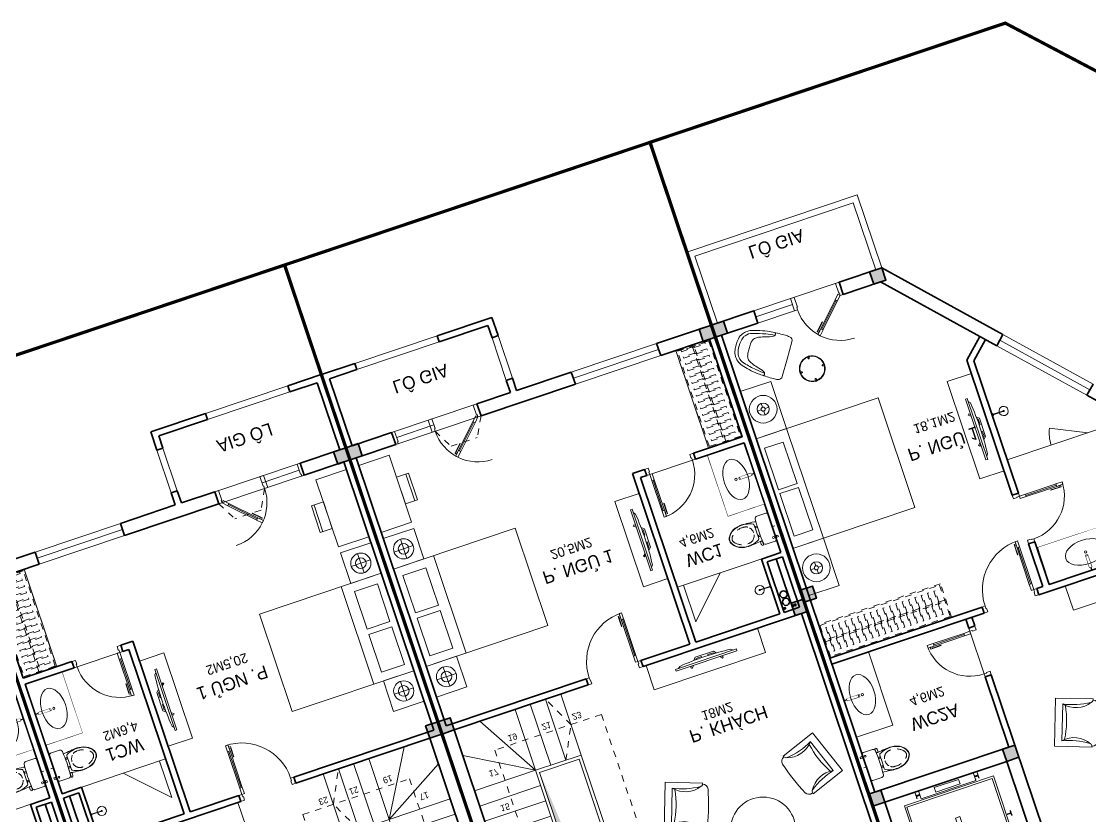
# Model space of a CAD drawing. Header units: metres. Extents: x 568336 to 569219, y 2065964 to 2066430.
# Drawn here: x 568480 to 568496.64, y 2066034.88 to 2066047.26 of the extents above; entities that cross this region are included whole.
import ezdxf

# ---------------------------------------------------------------- set-up
doc = ezdxf.new("R2010")
doc.units = ezdxf.units.M
for name, pattern in [('$AUDIT_BAD_LTYPE2', [0]), ('CENTER', [2, 1.25, -0.25, 0.25, -0.25]), ('HIDDEN', [0.375, 0.25, -0.125]), ('HIDDEN2', [0.1875, 0.125, -0.0625]), ('X-5M-G-MB PHONGNGU$0$HIDDEN2', [0.1875, 0.125, -0.0625]), ('xref-thap C (mb tang 32-2)$0$HIDDEN', [0.375, 0.25, -0.125])]:
    doc.linetypes.add(name, pattern=pattern)
doc.layers.get('0').update_dxf_attribs({"linetype": 'CONTINUOUS'})
doc.layers.get('DEFPOINTS').update_dxf_attribs({"linetype": 'CONTINUOUS'})
for name, color, linetype, lineweight in [('-CENTER', 143, 'CENTER', 13), ('-CONCRETE', 1, 'CONTINUOUS', 35), ('-DIM', 9, 'CONTINUOUS', 13), ('-DOOR', 137, 'CONTINUOUS', 9), ('-FURNITURE', 46, 'CONTINUOUS', 9), ('-HATCH', 8, 'CONTINUOUS', 5), ('-KH', 143, 'CONTINUOUS', 13), ('-LINE1', 7, 'CONTINUOUS', 18), ('-LINE2', 252, 'CONTINUOUS', 9), ('-STEEL1', 1, 'CONTINUOUS', 35), ('-TEXT', 7, 'CONTINUOUS', 15), ('-WALL', 4, 'CONTINUOUS', 35), ('TEXT25', 2, 'CONTINUOUS', 13)]:
    doc.layers.add(name, color=color, linetype=linetype, lineweight=lineweight)
for name, color, linetype in [('-RANH GIOI LO DAT', 12, 'CONTINUOUS'), ('ChiaLo', 128, 'CENTER'), ('ViaHeS', 32, 'CONTINUOUS')]:
    doc.layers.add(name, color=color, linetype=linetype)
doc.styles.add('SVN_AVO_thuong', font='')
doc.styles.add('T1', font='', dxfattribs={"height": 200})
doc.styles.get('SVN_AVO_thuong').set_extended_font_data('SVN-Avo')
doc.styles.get('T1').set_extended_font_data('VNgeometric Light')

# ---------------------------------------------------------------- blocks, each defined once
blk = doc.blocks.new('1800X2000')
at = {"layer": '-FURNITURE'}
blk.add_line((325497, 17765), (325497, 19565), dxfattribs=at)
for points in [[(323997, 19565), (325997, 19565), (325997, 17765), (323997, 17765)], [(325613, 19391), (325919, 19391), (325919, 18691), (325613, 18691)], [(325613, 18630), (325919, 18630), (325919, 17947), (325613, 17947)]]:
    blk.add_lwpolyline(points, close=True, dxfattribs=at)
blk = doc.blocks.new('A$C18091ED7')
for p, q in [((0, -42), (0, 0)), ((146, -27), (179, -27)), ((146, -27), (146, -30)), ((146, -30), (166, -30)), ((153, -37), (146, -30)), ((152, 0), (152, -27)), ((152, 0), (179, 0)), ((153, -37), (166, -37)), ((153, -40), (153, -37)), ((153, -40), (178, -40)), ((153, -40), (178, -40)), ((153, -40), (153, -42)), ((185, -30), (166, -30)), ((178, -37), (166, -37)), ((185, -30), (178, -37)), ((178, -37), (178, -40)), ((178, -40), (178, -42)), ((179, 0), (179, -27)), ((179, -27), (185, -27)), ((185, -27), (185, -30)), ((-83, -267), (-83, -300)), ((-83, -278), (-83, -288)), ((-61, -290), (-83, -290)), ((-63, -265), (-81, -265)), ((-61, -267), (-61, -300)), ((61, -267), (61, -300)), ((61, -290), (83, -290)), ((63, -265), (81, -265)), ((83, -267), (83, -300)), ((83, -278), (83, -288)), ((165, -262), (165, -290)), ((168, -260), (228, -260)), ((168, -292), (207, -292)), ((231, -274), (231, -262))]:
    blk.add_line(p, q)
for points in [[(230, -219, -0.137407), (225, -235), (222, -241, -0.236081), (198, -255, -0.051961), (-198, -255, -0.236081), (-222, -241), (-225, -235, -0.137407), (-230, -219), (-230, -72, -0.198912), (-226, -63), (-209, -46, -0.198912), (-200, -42), (0, -42), (200, -42, -0.198912), (209, -46), (226, -63, -0.198912), (230, -72)], [(144, -619, -0.212405), (26, -734, -0.027685), (-1, -739, -0.022279), (-26, -734, -0.212405), (-144, -619, -0.142796), (-167, -428, -0.093005), (-128, -309, -0.256439), (-111, -300), (0, -300), (111, -300, -0.256439), (128, -309, -0.093005), (167, -428, -0.142796)]]:
    blk.add_lwpolyline(points, format="xyb", close=True)
at = {"linetype": 'xref-thap C (mb tang 32-2)$0$HIDDEN', "ltscale": 100}
blk.add_lwpolyline([(61, -669, -0.199031), (0, -699, -0.199031), (-61, -669, -0.218924), (-132, -478, -0.153791), (-112, -404, -0.236701), (0, -348, -0.236701), (112, -404, -0.153791), (132, -478, -0.218924)], format="xyb", close=True, dxfattribs=at)
blk.add_circle((166, -78), 13.9)
for centre, radius, start, end in [((-81, -267), 1.98, 90, 180), ((-63, -267), 1.98, 0, 90), ((63, -267), 1.98, 90, 180), ((81, -267), 1.98, 0, 90), ((168, -262), 2.47, 90, 180), ((168, -290), 2.47, 180, 270), ((207, -277), 15.5, 270, 306.4659), ((168, -225), 80.1, 306.4659, 320.3123), ((228, -274), 2.47, 320.3123, 0)]:
    blk.add_arc(centre, radius, start, end)
for points in [[(-156, -259), (-157, -267), (-164, -328), (-169, -385), (-184, -528), (-136, -679), (-50, -735), (-20, -741), (0, -744)], [(156, -259), (157, -267), (164, -328), (169, -385), (184, -528), (136, -679), (50, -735), (20, -741), (0, -744)]]:
    blk.add_open_spline(points, degree=3, knots=[130.613938, 130.613938, 130.613938, 130.613938, 152.852109, 311.129351, 417.703951, 561.383393, 697.692632, 710.812262, 710.812262, 710.812262, 710.812262])
blk = doc.blocks.new('12PLMP12')
at = {"color": 0, "linetype": 'ByBlock'}
for p, q in [((-1.25, 0), (-3.75, 0)), ((0, 1.25), (0, 3.75)), ((1.25, 0), (3.75, 0)), ((0, -1.25), (0, -3.75))]:
    blk.add_line(p, q, dxfattribs=at)
for radius in [8.5, 3.75, 1.25]:
    blk.add_circle((0, 0), radius, dxfattribs=at)
blk = doc.blocks.new('A$C7D524948')
at = {"layer": '-FURNITURE'}
for points in [[(0, 825, 0.023749), (-77, 820, 0.11104), (-175, 786, 0.085168), (-235, 733, 0.08855), (-282, 649, 0.027906), (-316, 526, 0.028342), (-340, 373, 0.04712), (-341, 283, 0.513527), (-285, 300, 0.059578), (-243, 414, -0.034465), (-213, 507, -0.059277), (-183, 564, -0.166146), (-133, 600, -0.052564), (-76, 612, -0.028554), (0, 615, -3.543335)], [(-1, 774, 0.105584), (-138, 751, 0.083976), (-176, 728, 0.149302), (-241, 626, 0.024909), (-289, 424, 0.026439), (-307, 278, -0.886333)], [(-1, 774, -0.105584), (137, 751, -0.083976), (175, 728, -0.149302), (240, 626, -0.024909), (288, 424, -0.026439), (305, 278, 0.886333)], [(0, 825, -0.023749), (77, 820, -0.11104), (175, 786, -0.085168), (235, 733, -0.08855), (282, 649, -0.027906), (316, 526, -0.028342), (340, 373, -0.04712), (341, 283, -0.513527), (285, 300, -0.059578), (243, 414, 0.034465), (213, 507, 0.059277), (183, 564, 0.166146), (133, 600, 0.052564), (76, 612, 0.028554), (0, 615, 3.543335)], [(-343, 328, 0.022671), (-350, 124, 0.012122), (-346, 57, 0.405508), (-279, 0), (0, 0)], [(343, 328, -0.022671), (350, 124, -0.012122), (346, 57, -0.405508), (279, 0), (0, 0)]]:
    blk.add_lwpolyline(points, format="xyb", dxfattribs=at)
blk = doc.blocks.new('tbl1')
at = {"layer": '-FURNITURE'}
for points in [[(-20, 199), (-20, 202), (20, 202), (20, 199), (0, 200)], [(-202, -20), (-202, 20), (-199, 20), (-200, 0), (-199, -20)], [(202, -20), (199, -20), (200, 0), (200, 20), (202, 20)], [(20, -202), (-20, -202), (-20, -199), (0, -200), (20, -199)]]:
    blk.add_hatch(color=256, dxfattribs=at).paths.add_polyline_path(points, flags=0)
at = {"layer": '-FURNITURE', "flags": 128}
for points in [[(-20, 199), (-20, 202), (0, 202), (20, 202), (20, 199)], [(-202, 0), (-202, 20), (-199, 20)], [(202, 0), (202, 20), (199, 20)], [(-20, -199), (-20, -202), (0, -202), (20, -202), (20, -199)]]:
    blk.add_lwpolyline(points, dxfattribs=at)
for points in [[(15, 193), (-15, 193), (-5, 163), (0, 163), (5, 163)], [(-193, -15), (-193, 15), (-163, 5), (-163, 0), (-163, -5)], [(193, -15), (193, 15), (163, 5), (163, 0), (163, -5)], [(15, -193), (-15, -193), (-5, -163), (0, -163), (5, -163)]]:
    blk.add_lwpolyline(points, close=True, dxfattribs=at)
at = {"layer": '-FURNITURE'}
for radius in [200, 193]:
    blk.add_circle((0, 0), radius, dxfattribs=at)
for start, end in [(90, 270), (270, 90)]:
    blk.add_arc((0, 0), 200, start, end, dxfattribs=at)
blk = doc.blocks.new('*U161')
at = {"linetype": 'X-5M-G-MB PHONGNGU$0$HIDDEN2'}
for points in [[(0, 600), (0, 0), (2182, 0), (2182, 600)], [(2162, 580), (2162, 20), (20, 20), (20, 580)], [(2162, 287), (2162, 313), (20, 313), (20, 287)], [(114, 319), (109, 319), (109, 280), (114, 280)], [(228, 319), (223, 319), (223, 280), (228, 280)], [(342, 319), (337, 319), (337, 280), (342, 280)], [(456, 319), (451, 319), (451, 280), (456, 280)], [(570, 319), (565, 319), (565, 280), (570, 280)], [(684, 319), (679, 319), (679, 280), (684, 280)], [(798, 319), (793, 319), (793, 280), (798, 280)], [(912, 319), (907, 319), (907, 280), (912, 280)], [(1026, 319), (1021, 319), (1021, 280), (1026, 280)], [(1140, 319), (1135, 319), (1135, 280), (1140, 280)], [(1254, 319), (1249, 319), (1249, 280), (1254, 280)], [(1368, 319), (1363, 319), (1363, 280), (1368, 280)], [(1482, 319), (1477, 319), (1477, 280), (1482, 280)], [(1596, 319), (1591, 319), (1591, 280), (1596, 280)], [(1710, 319), (1705, 319), (1705, 280), (1710, 280)], [(1824, 319), (1819, 319), (1819, 280), (1824, 280)], [(1938, 319), (1933, 319), (1933, 280), (1938, 280)], [(2052, 319), (2047, 319), (2047, 280), (2052, 280)]]:
    blk.add_lwpolyline(points, close=True, dxfattribs=at)
for points in [[(122, 313), (122, 515), (100, 515), (100, 313)], [(236, 313), (236, 515), (214, 515), (214, 313)], [(350, 313), (350, 515), (328, 515), (328, 313)], [(464, 313), (464, 515), (442, 515), (442, 313)], [(578, 313), (578, 515), (556, 515), (556, 313)], [(692, 313), (692, 515), (670, 515), (670, 313)], [(806, 313), (806, 515), (784, 515), (784, 313)], [(920, 313), (920, 515), (898, 515), (898, 313)], [(1034, 313), (1034, 515), (1012, 515), (1012, 313)], [(1148, 313), (1148, 515), (1126, 515), (1126, 313)], [(1262, 313), (1262, 515), (1240, 515), (1240, 313)], [(1376, 313), (1376, 515), (1354, 515), (1354, 313)], [(1490, 313), (1490, 515), (1468, 515), (1468, 313)], [(1604, 313), (1604, 515), (1582, 515), (1582, 313)], [(1718, 313), (1718, 515), (1696, 515), (1696, 313)], [(1832, 313), (1832, 515), (1810, 515), (1810, 313)], [(1946, 313), (1946, 515), (1924, 515), (1924, 313)], [(2060, 313), (2060, 515), (2038, 515), (2038, 313)], [(100, 287), (100, 92), (122, 92), (122, 287)], [(214, 287), (214, 92), (236, 92), (236, 287)], [(328, 287), (328, 92), (350, 92), (350, 287)], [(442, 287), (442, 92), (464, 92), (464, 287)], [(556, 287), (556, 92), (578, 92), (578, 287)], [(670, 287), (670, 92), (692, 92), (692, 287)], [(784, 287), (784, 92), (806, 92), (806, 287)], [(898, 287), (898, 92), (920, 92), (920, 287)], [(1012, 287), (1012, 92), (1034, 92), (1034, 287)], [(1126, 287), (1126, 92), (1148, 92), (1148, 287)], [(1240, 287), (1240, 92), (1262, 92), (1262, 287)], [(1354, 287), (1354, 92), (1376, 92), (1376, 287)], [(1468, 287), (1468, 92), (1490, 92), (1490, 287)], [(1582, 287), (1582, 92), (1604, 92), (1604, 287)], [(1696, 287), (1696, 92), (1718, 92), (1718, 287)], [(1810, 287), (1810, 92), (1832, 92), (1832, 287)], [(1924, 287), (1924, 92), (1946, 92), (1946, 287)], [(2038, 287), (2038, 92), (2060, 92), (2060, 287)]]:
    blk.add_lwpolyline(points, dxfattribs=at)
blk = doc.blocks.new('Sink_Cicle')
blk.add_lwpolyline([(17, -50), (-17, -50), (-18, -252), (17, -252)], close=True)
blk.add_circle((0, -300), 17.5)
at = {"layer": 'DEFPOINTS'}
blk.add_line((0, -100), (0, 0), dxfattribs=at)
blk.add_wipeout([(17, -50), (-17, -50), (-18, -252), (17, -252)])
at = {"layer": '-FURNITURE', "linetype": 'Continuous'}
blk.add_ellipse((0, -300), major_axis=(-325, 0), ratio=0.584615, dxfattribs=at)
blk.add_line((-18, -237), (17, -237))
blk = doc.blocks.new('XR.MB.LM123$0$tvi 1')
blk.add_lwpolyline([(29, 0), (29, -1000), (0, -1000), (0, 0)], close=True)
for points in [[(29, -50), (52, -81)], [(-24, -236), (-39, -252)], [(0, -285), (-39, -252)], [(0, -256), (-24, -236)], [(70, -315), (111, -350), (111, -650), (70, -685)], [(89, -446), (89, -360), (71, -345)], [(89, -446), (73, -446)], [(89, -554), (89, -640), (71, -655)], [(89, -554), (73, -554)], [(0, -715), (-39, -748)], [(-24, -764), (-39, -748)], [(0, -744), (-24, -764)], [(29, -950), (52, -919)]]:
    blk.add_lwpolyline(points)
blk.add_arc((-4025, -500), 4099, 354.1311, 5.8689)
blk = doc.blocks.new('*U160')
at = {"ltscale": 300}
blk.add_lwpolyline([(0, 0), (1400, 0), (1400, -600), (0, -600)], close=True, dxfattribs=at)
blk.add_wipeout([(0, 0), (1400, 0), (1400, -600), (0, -600)], dxfattribs=at)
blk.add_blockref('Sink_Cicle', (700, 0), dxfattribs=at)
blk = doc.blocks.new('A$Cbeb9f07c')
for points in [[(242, 68), (242, 75), (72, 76), (72, 68)], [(252, 58), (252, 86), (242, 86), (242, 58)]]:
    blk.add_lwpolyline(points, close=True)
for radius, start, end in [(72, 2.78, 357.1987), (8.35, 24.8249, 335.1538)]:
    blk.add_arc((72, 72), radius, start, end)
blk = doc.blocks.new('ghe11asdsdsdsd')
at = {"layer": '-FURNITURE', "ltscale": 5}
for p, q in [((-454, 642), (-454, -60)), ((447, 643), (445, -59)), ((339, 75), (-348, 74)), ((445, -59), (-454, -60))]:
    blk.add_line(p, q, dxfattribs=at)
for centre, radius, start, end in [((-557, 172), 481, 73.628, 77.6744), ((-330, 640), 103, 97.7909, 180.472), ((-435, 586), 50, 17.2905, 73.628), ((-753, 311), 469, 329.603, 39.8271), ((-1717, 235), 1379, 353.2677, 15.3477), ((14, -3057), 3816, 85.1505, 95.3732), ((745, 311), 469, 140.0382, 210.2652), ((1709, 233), 1379, 164.5193, 186.6002), ((322, 644), 103, 359.5522, 82.2333), ((428, 586), 50, 106.2084, 162.5459), ((548, 172), 481, 102.162, 106.2084), ((-1, -1576), 1730, 79.6029, 100.5814)]:
    blk.add_arc(centre, radius, start, end, dxfattribs=at)
blk = doc.blocks.new('*U152')
at = {"linetype": '$AUDIT_BAD_LTYPE2'}
for p, q in [((70, 100), (70, 700)), ((90, 700), (90, 100))]:
    blk.add_line(p, q, dxfattribs=at)
for points in [[(50, 700), (90, 700), (90, 800), (50, 800), (50, 700)], [(50, 703), (50, 100)], [(50, 100), (90, 100), (90, 0), (50, 0), (50, 100)]]:
    blk.add_lwpolyline(points)
for points in [[(118, 595), (118, 764), (90, 764), (90, 736), (113, 736), (113, 595)], [(0, 0), (50, 0), (50, -40), (60, -40), (60, -100), (0, -100)], [(900, 0), (850, 0), (850, -40), (840, -40), (840, -100), (900, -100)]]:
    blk.add_lwpolyline(points, close=True)
at = {"linetype": '$AUDIT_BAD_LTYPE2', "ltscale": 0.3}
blk.add_arc((50, 0), 800, 0, 90, dxfattribs=at)
blk = doc.blocks.new('X-5M-DH-2-CORE$0$A$C75E80C28')
at = {"layer": '-LINE2', "linetype": 'Continuous', "ltscale": 2}
for p, q in [((-731, -149), (731, -149)), ((-731, -1305), (-731, -149)), ((-557, -112), (-560, -112)), ((-510, -22), (-510, -51)), ((-507, -22), (-510, -22)), ((-510, -109), (-510, -79)), ((-507, -22), (-507, -51)), ((-507, -109), (-507, -79)), ((-456, -57), (-501, -57)), ((-456, -60), (-501, -60)), ((-456, -70), (-501, -70)), ((-456, -73), (-501, -73)), ((-453, -63), (-453, -67)), ((-450, -63), (-450, -67)), ((450, -63), (450, -67)), ((453, -63), (453, -67)), ((456, -57), (501, -57)), ((456, -60), (501, -60)), ((456, -70), (501, -70)), ((456, -73), (501, -73)), ((457, -112), (460, -112)), ((507, -22), (510, -22)), ((507, -22), (507, -51)), ((507, -109), (507, -79)), ((510, -22), (510, -51)), ((510, -109), (510, -79)), ((731, -1305), (731, -149)), ((-700, -179), (700, -179)), ((-700, -1225), (-700, -179)), ((700, -1225), (700, -179)), ((840, -1305), (-840, -1305)), ((-840, -1365), (-840, -1305)), ((-700, -1225), (-400, -1225)), ((425, -1309), (-425, -1309)), ((-425, -1343), (-425, -1309)), ((-400, -1305), (-400, -1225)), ((0, -1309), (0, -1343)), ((700, -1225), (400, -1225)), ((400, -1305), (400, -1225)), ((425, -1343), (425, -1309)), ((840, -1365), (840, -1305)), ((840, -1365), (-840, -1365)), ((840, -1395), (-840, -1395)), ((-840, -1395), (-840, -1455)), ((-840, -1455), (-435, -1455)), ((-435, -1450), (-435, -1460)), ((-435, -1450), (-400, -1450)), ((-435, -1460), (-425, -1460)), ((-435, -1490), (-435, -1500)), ((-435, -1490), (-425, -1490)), ((-433, -1452), (-433, -1458)), ((-433, -1452), (-402, -1452)), ((-433, -1458), (-425, -1458)), ((-433, -1492), (-433, -1498)), ((-433, -1492), (-425, -1492)), ((430, -1406), (-430, -1406)), ((-430, -1406), (-430, -1446)), ((430, -1446), (-430, -1446)), ((425, -1343), (-425, -1343)), ((-425, -1458), (-425, -1460)), ((-425, -1490), (-425, -1492)), ((-402, -1452), (-402, -1498)), ((400, -1450), (-400, -1450)), ((-400, -1450), (-400, -1500)), ((0, -1406), (0, -1446)), ((400, -1450), (400, -1500)), ((435, -1450), (400, -1450)), ((402, -1452), (402, -1498)), ((433, -1452), (402, -1452)), ((433, -1458), (425, -1458)), ((425, -1458), (425, -1460)), ((435, -1460), (425, -1460)), ((425, -1490), (425, -1492)), ((435, -1490), (425, -1490)), ((433, -1492), (425, -1492)), ((430, -1406), (430, -1446)), ((433, -1452), (433, -1458)), ((433, -1492), (433, -1498)), ((435, -1450), (435, -1460)), ((840, -1455), (435, -1455)), ((435, -1490), (435, -1500)), ((840, -1395), (840, -1455)), ((-435, -1500), (-400, -1500)), ((-433, -1498), (-402, -1498)), ((435, -1500), (400, -1500)), ((433, -1498), (402, -1498))]:
    blk.add_line(p, q, dxfattribs=at)
for points in [[(-450, 0), (-450, -130), (450, -130), (450, 0)], [(-200, -29), (200, -29), (200, -101), (-200, -101)], [(-36, -584), (36, -584), (36, -984), (-36, -984)]]:
    blk.add_lwpolyline(points, close=True, dxfattribs=at)
for points in [[(-780, -789), (-751, -789, 0.414214), (-750, -788), (-750, -784), (-750, -780, 0.414214), (-751, -779), (-780, -779, -0.256978), (-784, -782), (-798, -782, -0.414214), (-801, -779), (-804, -749, 0.414214), (-807, -746), (-812, -746), (-812, -784), (-812, -821), (-807, -821, 0.414214), (-804, -818), (-801, -789, -0.414214), (-798, -786), (-784, -786, -0.256978), (-780, -789)], [(780, -789), (751, -789, -0.414214), (750, -788), (750, -784), (750, -780, -0.414214), (751, -779), (780, -779, 0.256978), (784, -782), (798, -782, 0.414214), (801, -779), (804, -749, -0.414214), (807, -746), (812, -746), (812, -784), (812, -821), (807, -821, -0.414214), (804, -818), (801, -789, 0.414214), (798, -786), (784, -786, 0.256978), (780, -789)]]:
    blk.add_lwpolyline(points, format="xyb", dxfattribs=at)
for centre, radius, start, end in [((-501, -51), 9.4, 180, 270), ((-501, -79), 9.4, 90, 180), ((-501, -51), 6.2, 180, 270), ((-501, -79), 6.2, 90, 180), ((-456, -63), 6.2, 0, 90), ((-456, -63), 3, 0, 90), ((-456, -67), 6.2, 270, 0), ((-456, -67), 3, 270, 0), ((456, -63), 6.2, 90, 180), ((456, -67), 6.2, 180, 270), ((456, -63), 3, 90, 180), ((456, -67), 3, 180, 270), ((501, -51), 6.2, 270, 0), ((501, -51), 9.4, 270, 0), ((501, -79), 9.4, 0, 90), ((501, -79), 6.2, 0, 90)]:
    blk.add_arc(centre, radius, start, end, dxfattribs=at)
blk = doc.blocks.new('A$C5C575821')
at = {"layer": '-CONCRETE'}
h = blk.add_hatch(color=256, dxfattribs=at)
h.dxf.hatch_style = 1
h.paths.add_polyline_path([(0, 200), (0, 0), (200, 0), (200, 200)])
blk.add_lwpolyline([(0, 0), (200, 0), (200, 200), (0, 200)], close=True, dxfattribs=at)
blk = doc.blocks.new('*U18')
at = {"linetype": '$AUDIT_BAD_LTYPE2'}
for p, q in [((70, 100), (70, 600)), ((90, 600), (90, 100))]:
    blk.add_line(p, q, dxfattribs=at)
for points in [[(50, 600), (90, 600), (90, 700), (50, 700), (50, 600)], [(50, 603), (50, 100)], [(50, 100), (90, 100), (90, 0), (50, 0), (50, 100)]]:
    blk.add_lwpolyline(points)
for points in [[(118, 495), (118, 664), (90, 664), (90, 636), (113, 636), (113, 495)], [(0, 0), (50, 0), (50, -40), (60, -40), (60, -100), (0, -100)], [(800, 0), (750, 0), (750, -40), (740, -40), (740, -100), (800, -100)]]:
    blk.add_lwpolyline(points, close=True)
at = {"linetype": '$AUDIT_BAD_LTYPE2', "ltscale": 0.3}
blk.add_arc((50, 0), 700, 0, 90, dxfattribs=at)
blk = doc.blocks.new('*U151')
at = {"linetype": '$AUDIT_BAD_LTYPE2'}
for p, q in [((135, 57), (488, 410)), ((503, 396), (149, 42))]:
    blk.add_line(p, q, dxfattribs=at)
for points in [[(476, 426), (121, 71)], [(474, 424), (503, 396), (573, 467), (545, 495), (474, 424)], [(121, 71), (149, 42), (78, -28), (50, 0), (121, 71)]]:
    blk.add_lwpolyline(points)
for points in [[(448, 301), (568, 421), (548, 441), (528, 421), (544, 405), (444, 305)], [(0, 0), (50, 0), (50, -40), (60, -40), (60, -199), (0, -199)], [(800, 0), (750, 0), (750, -40), (740, -40), (740, -199), (800, -199)]]:
    blk.add_lwpolyline(points, close=True)
at = {"linetype": '$AUDIT_BAD_LTYPE2', "ltscale": 0.3}
blk.add_arc((50, 0), 700, 0, 90, dxfattribs=at)
blk = doc.blocks.new('*U162')
at = {"linetype": '$AUDIT_BAD_LTYPE2'}
for p, q in [((70, 100), (70, 600)), ((90, 600), (90, 100))]:
    blk.add_line(p, q, dxfattribs=at)
for points in [[(50, 600), (90, 600), (90, 700), (50, 700), (50, 600)], [(50, 603), (50, 100)], [(50, 100), (90, 100), (90, 0), (50, 0), (50, 100)]]:
    blk.add_lwpolyline(points)
for points in [[(118, 495), (118, 664), (90, 664), (90, 636), (113, 636), (113, 495)], [(0, 0), (50, 0), (50, -40), (60, -40), (60, -100), (0, -100)], [(800, 0), (750, 0), (750, -40), (740, -40), (740, -100), (800, -100)]]:
    blk.add_lwpolyline(points, close=True)
at = {"linetype": '$AUDIT_BAD_LTYPE2', "ltscale": 0.3}
blk.add_arc((50, 0), 700, 0, 90, dxfattribs=at)
blk = doc.blocks.new('truc M5')
at = {"layer": '-WALL'}
for p in [(-200, 14600), (6400, 14600), (6400, 9200), (-200, 4150), (6400, 4150), (-200, -200), (2400, -200)]:
    blk.add_blockref('A$C5C575821', p, dxfattribs=at)
blk = doc.blocks.new('M5-T2.1')
at = {"layer": '-CONCRETE'}
blk.add_lwpolyline([(615311.8, -26316.3), (615911.9, -26316.3), (615911.9, -27816.3), (613911.7, -27816.3), (613911.7, -26316.3), (614511.8, -26316.3), (614511.8, -26116.3), (613711.7, -26116.3), (613711.7, -28016.3), (616111.9, -28016.3), (616111.9, -26116.3), (615311.8, -26116.3), (615311.8, -26316.3)], dxfattribs=at)
at = {"layer": '-DOOR'}
for points in [[(617969.7, -34132.9), (619053.6, -32955.9), (618906.5, -32820.5), (617822.6, -33997.4)], [(615011.7, -35516.1), (614411.7, -35516.1), (614411.7, -35716.1), (615011.7, -35716.1)]]:
    blk.add_lwpolyline(points, close=True, dxfattribs=at)
for points in [[(618980, -32888.2), (617896.2, -34065.1)], [(614411.7, -35616.1), (615011.7, -35615.8)], [(615011.7, -35715.5), (615811.7, -35715.8)]]:
    blk.add_lwpolyline(points, dxfattribs=at)
at = {"layer": '-FURNITURE'}
for points in [[(613811.7, -28916.1), (614411.7, -28916.1), (614411.7, -30116.1), (613811.7, -30116.1)], [(617644.1, -29716.1), (620311.7, -29716.1), (620311.7, -30116.1), (617644.1, -30116.1)], [(613811.7, -32016.3), (614311.7, -32016.3), (614311.7, -31241.2), (613811.7, -31241.2)], [(617311.7, -33716.3), (616911.7, -33716.3), (616911.7, -32116.3), (617311.7, -32116.3)], [(613811.7, -33816.3), (614311.7, -33816.3), (614311.7, -34591.5), (613811.7, -34591.5)]]:
    blk.add_lwpolyline(points, close=True, dxfattribs=at)
for points in [[(617411.7, -32262.5), (618911.2, -32262.5), (619186.7, -32516.2)], [(618733.7, -32262.5), (618192.4, -32521.5)]]:
    blk.add_lwpolyline(points, dxfattribs=at)
blk.add_arc((618733.7, -32262.5), 600, 180, 205.56693, dxfattribs=at)
at = {"layer": '-HATCH'}
blk.add_line((616011.4, -29967.8), (616011.4, -29167.8), dxfattribs=at)
at = {"layer": '-LINE1', "lineweight": 18}
for p, q in [((613711.7, -35716.1), (613711.7, -36916.1)), ((613811.7, -35716.1), (613811.7, -36816.1)), ((616411.7, -35716.1), (616411.7, -36816.1)), ((616511.7, -35716.1), (616511.7, -36916.1)), ((613711.7, -36916.1), (616511.7, -36916.1)), ((613811.7, -36816.1), (616411.7, -36816.1))]:
    blk.add_line(p, q, dxfattribs=at)
at = {"layer": '-RANH GIOI LO DAT', "linetype": 'HIDDEN', "ltscale": 10, "const_width": 50}
blk.add_lwpolyline([(623601.4, -18716.4), (613711.7, -18716.3), (613711.7, -38716.3), (619545.8, -38716.4), (624310, -33722)], close=True, dxfattribs=at)
at = {"layer": '-WALL'}
for p, q in [((613711.7, -20716.1), (613711.7, -35716.1)), ((616311.7, -30116.1), (613811.7, -30116.1)), ((616111.4, -29972), (616011.4, -29972)), ((616011.4, -29972), (616011.4, -30116.1)), ((616111.4, -30116.1), (616111.4, -29972)), ((616311.7, -30116.1), (616311.7, -30216.1)), ((620311.7, -30116.1), (617211.7, -30116.1)), ((617211.7, -30116.1), (617211.7, -30216.1)), ((616311.7, -30216.1), (613811.7, -30216.1)), ((617311.7, -30216.1), (617211.7, -30216.1)), ((617311.7, -30216.1), (617311.7, -30916.1)), ((620311.7, -31294.6), (618906.5, -32820.5)), ((617411.7, -31716.1), (617311.7, -31716.1)), ((617311.7, -31716.1), (617311.7, -33934.7)), ((617411.7, -33890.8), (617411.7, -31716.1)), ((619053.6, -32955.9), (618906.5, -32820.5)), ((617311.7, -33934.7), (617619.4, -34218.1)), ((617411.7, -33890.8), (617687.1, -34144.5)), ((617822.6, -33997.4), (616423.9, -35516.1)), ((617969.7, -34132.9), (617822.6, -33997.4)), ((617969.7, -34132.9), (616511.7, -35716.1)), ((614411.7, -35516.1), (613811.7, -35516.1)), ((616423.9, -35516.1), (615811.7, -35516.1)), ((614411.7, -35716.1), (613711.7, -35716.1))]:
    blk.add_line(p, q, dxfattribs=at)
blk.add_lwpolyline([(616011.4, -29168.5), (616111.4, -29168.5), (616111.4, -28016.3), (616011.4, -28016.3)], close=True, dxfattribs=at)
for points in [[(617411.7, -30916.1), (617311.7, -30916.1)], [(614411.7, -35516.1), (614411.7, -35716.1)], [(615811.7, -35516.1), (615811.7, -35715.8), (616511.7, -35715.8)]]:
    blk.add_lwpolyline(points, dxfattribs=at)
at = {"layer": '-DIM', "xscale": -1}
blk.add_blockref('1800X2000', (939809, -51581.6), dxfattribs=at)
at = {"layer": '-DOOR'}
for name, p, rotation in [('*U18', (616011.4, -29967.8), 90.00000000000001), ('*U152', (617211.7, -30216.1), 180)]:
    blk.add_blockref(name, p, dxfattribs=dict(at, rotation=rotation))
at = {"layer": '-DOOR', "xscale": -1, "rotation": 270}
blk.add_blockref('*U162', (617411.7, -31716.1), dxfattribs=at)
at = {"layer": '-DOOR', "xscale": -1}
blk.add_blockref('*U151', (615811.7, -35516.1), dxfattribs=at)
at = {"layer": '-FURNITURE'}
for name, p, xscale, yscale, zscale, rotation in [('ghe11asdsdsdsd', (616865.1, -28135.2, 0), -0.8339792703841296, 0.8339792703841296, 0.8339792703841296, 289.9411009505635), ('12PLMP12', (614061.7, -34218.3), 25.40000000083849, 25.40000000083849, 25.40000000083849, 90.00000002731056)]:
    blk.add_blockref(name, p, dxfattribs=dict(at, xscale=xscale, yscale=yscale, zscale=zscale, rotation=rotation))
at = {"layer": '-FURNITURE', "xscale": -1, "rotation": 90}
blk.add_blockref('A$C18091ED7', (613769.5, -28427), dxfattribs=at)
at = {"layer": '-FURNITURE', "extrusion": (0, 0, -1)}
for name, p, xscale, yscale, zscale, rotation in [('*U161', (-613811.7, -30216.1), 0.916666666665974, 0.916666666665974, -0.916666666665974, 180), ('12PLMP12', (-614061.7, -31614.4), 25.40000000037255, 25.40000000037255, -25.40000000037254, 270)]:
    blk.add_blockref(name, p, dxfattribs=dict(at, xscale=xscale, yscale=yscale, zscale=zscale, rotation=rotation))
at = {"layer": '-FURNITURE', "extrusion": (0, 0, -1), "rotation": 179.9963102775916}
blk.add_blockref('XR.MB.LM123$0$tvi 1', (-617097.8, -33365.7), dxfattribs=at)
at = {"layer": '-FURNITURE'}
for name, p, rotation in [('A$Cbeb9f07c', (617672.2, -32928.8), 180), ('A$C7D524948', (614662.7, -34838.9), 124.1219197484613)]:
    blk.add_blockref(name, p, dxfattribs=dict(at, rotation=rotation))
at = {"layer": '-WALL', "xscale": -1, "rotation": 270}
for p in [(613711.7, -28016.3), (615911.9, -28016.3)]:
    blk.add_blockref('A$C5C575821', p, dxfattribs=at)
at = {"layer": '-WALL'}
blk.add_blockref('tbl1', (614986.2, -34573), dxfattribs=at)
at = {"color": 2, "xscale": -1, "rotation": 180}
blk.add_blockref('X-5M-DH-2-CORE$0$A$C75E80C28', (614911.8, -27816.3), dxfattribs=at)
at = {"layer": 'TEXT25'}
for s, height, rotation, style, p in [('WC2A', 200, 360, 'SVN_AVO_thuong', (614684.7, -28922.8)), ('4,6M2', 150, 360, 'T1', (614778.5, -29245)), ('P. NGỦ 1', 200, 360, 'SVN_AVO_thuong', (615976.2, -32914.9)), ('18,1M2', 150, 0, 'T1', (616184.4, -33244.4)), ('LÔ GIA', 200, 0, 'SVN_AVO_thuong', (614628.3, -36692.2))]:
    blk.add_text(s, height=height, rotation=rotation, dxfattribs=dict(at, style=style)).set_placement(p)
at = {"layer": '-FURNITURE', "xscale": -1, "rotation": 90}
blk.add_blockref('Sink_Cicle', (613811.7, -29516.1), dxfattribs=at)
at = {"layer": '-FURNITURE', "extrusion": (0, 0, -1), "xscale": -1, "zscale": -1}
blk.add_blockref('*U160', (-617411.7, -30216.1), dxfattribs=at)
at = {"layer": '-WALL'}
for p, q in [((613811.7, -28016.3), (613811.7, -35516.1)), ((620311.7, -30216.1), (617411.7, -30216.1)), ((617411.7, -30216.1), (617411.7, -30916.1))]:
    blk.add_line(p, q, dxfattribs=at)
at = {"layer": '-STEEL1'}
blk.add_blockref('truc M5', (613911.7, -35516.1), dxfattribs=at)
blk = doc.blocks.new('*U145')
at = {"linetype": 'X-5M-G-MB PHONGNGU$0$HIDDEN2'}
for points in [[(0, 600), (0, 0), (1746, 0), (1746, 600)], [(1726, 580), (1726, 20), (20, 20), (20, 580)], [(1726, 287), (1726, 313), (20, 313), (20, 287)], [(114, 319), (109, 319), (109, 280), (114, 280)], [(228, 319), (223, 319), (223, 280), (228, 280)], [(342, 319), (337, 319), (337, 280), (342, 280)], [(456, 319), (451, 319), (451, 280), (456, 280)], [(570, 319), (565, 319), (565, 280), (570, 280)], [(684, 319), (679, 319), (679, 280), (684, 280)], [(798, 319), (793, 319), (793, 280), (798, 280)], [(912, 319), (907, 319), (907, 280), (912, 280)], [(1026, 319), (1021, 319), (1021, 280), (1026, 280)], [(1140, 319), (1135, 319), (1135, 280), (1140, 280)], [(1254, 319), (1249, 319), (1249, 280), (1254, 280)], [(1368, 319), (1363, 319), (1363, 280), (1368, 280)], [(1482, 319), (1477, 319), (1477, 280), (1482, 280)], [(1596, 319), (1591, 319), (1591, 280), (1596, 280)], [(1710, 319), (1705, 319), (1705, 280), (1710, 280)]]:
    blk.add_lwpolyline(points, close=True, dxfattribs=at)
for points in [[(122, 313), (122, 515), (100, 515), (100, 313)], [(236, 313), (236, 515), (214, 515), (214, 313)], [(350, 313), (350, 515), (328, 515), (328, 313)], [(464, 313), (464, 515), (442, 515), (442, 313)], [(578, 313), (578, 515), (556, 515), (556, 313)], [(692, 313), (692, 515), (670, 515), (670, 313)], [(806, 313), (806, 515), (784, 515), (784, 313)], [(920, 313), (920, 515), (898, 515), (898, 313)], [(1034, 313), (1034, 515), (1012, 515), (1012, 313)], [(1148, 313), (1148, 515), (1126, 515), (1126, 313)], [(1262, 313), (1262, 515), (1240, 515), (1240, 313)], [(1376, 313), (1376, 515), (1354, 515), (1354, 313)], [(1490, 313), (1490, 515), (1468, 515), (1468, 313)], [(1604, 313), (1604, 515), (1582, 515), (1582, 313)], [(1718, 313), (1718, 515), (1696, 515), (1696, 313)], [(100, 287), (100, 92), (122, 92), (122, 287)], [(214, 287), (214, 92), (236, 92), (236, 287)], [(328, 287), (328, 92), (350, 92), (350, 287)], [(442, 287), (442, 92), (464, 92), (464, 287)], [(556, 287), (556, 92), (578, 92), (578, 287)], [(670, 287), (670, 92), (692, 92), (692, 287)], [(784, 287), (784, 92), (806, 92), (806, 287)], [(898, 287), (898, 92), (920, 92), (920, 287)], [(1012, 287), (1012, 92), (1034, 92), (1034, 287)], [(1126, 287), (1126, 92), (1148, 92), (1148, 287)], [(1240, 287), (1240, 92), (1262, 92), (1262, 287)], [(1354, 287), (1354, 92), (1376, 92), (1376, 287)], [(1468, 287), (1468, 92), (1490, 92), (1490, 287)], [(1582, 287), (1582, 92), (1604, 92), (1604, 287)], [(1696, 287), (1696, 92), (1718, 92), (1718, 287)]]:
    blk.add_lwpolyline(points, dxfattribs=at)
blk = doc.blocks.new('*U146')
at = {"ltscale": 300}
blk.add_lwpolyline([(0, 0), (999, 0), (999, -600), (0, -600)], close=True, dxfattribs=at)
blk.add_wipeout([(0, 0), (999, 0), (999, -600), (0, -600)], dxfattribs=at)
blk.add_blockref('Sink_Cicle', (500, 0), dxfattribs=at)
blk = doc.blocks.new('shower')
for points in [[(180919, -32316), (180912, -32316), (180912, -32147), (180919, -32147)], [(180929, -32327), (180902, -32327), (180902, -32316), (180929, -32316)]]:
    blk.add_lwpolyline(points, close=True)
for radius, start, end in [(72, 272.7907, 267.2093), (8.35, 294.8355, 245.1645)]:
    blk.add_arc((180916, -32147), radius, start, end)
blk = doc.blocks.new('X-5M-G-MB PHONGNGU$0$A$C25DB0C3F')
at = {"elevation": 0}
for points in [[(0, 438), (197, 438), (197, 0), (0, 0)], [(197, 438), (197, 0), (0, 0), (0, 438)]]:
    blk.add_lwpolyline(points, close=True, dxfattribs=at)
at = {"elevation": 0, "flags": 128}
blk.add_lwpolyline([(44, 438), (44, 0)], dxfattribs=at)
blk = doc.blocks.new('G1600')
for p, q in [((137477, -212827), (139077, -212827)), ((137228, -213392), (137228, -213077)), ((139326, -213392), (139326, -213077)), ((137385, -213234), (137070, -213234)), ((139169, -213234), (139484, -213234))]:
    blk.add_line(p, q)
blk.add_lwpolyline([(137477, -213484), (137477, -211484), (139077, -211484), (139077, -213484), (137477, -213484)])
for points in [[(136977, -213484), (136977, -212984), (137477, -212984), (137477, -213484)], [(137617, -213375), (137617, -212999), (138235, -212999), (138235, -213375)], [(138937, -213375), (138937, -212999), (138320, -212999), (138320, -213375)], [(139577, -213484), (139577, -212984), (139077, -212984), (139077, -213484)]]:
    blk.add_lwpolyline(points, close=True)
for centre, radius in [((137228, -213234), 157), ((137228, -213234), 82.4), ((139326, -213234), 157), ((139326, -213234), 82.4)]:
    blk.add_circle(centre, radius)
blk = doc.blocks.new('*U150')
at = {"linetype": '$AUDIT_BAD_LTYPE2'}
for p, q in [((70, 100), (70, 600)), ((90, 600), (90, 100))]:
    blk.add_line(p, q, dxfattribs=at)
for points in [[(50, 600), (90, 600), (90, 700), (50, 700), (50, 600)], [(50, 603), (50, 100)], [(50, 100), (90, 100), (90, 0), (50, 0), (50, 100)]]:
    blk.add_lwpolyline(points)
for points in [[(118, 495), (118, 664), (90, 664), (90, 636), (113, 636), (113, 495)], [(0, 0), (50, 0), (50, -40), (60, -40), (60, -100), (0, -100)], [(800, 0), (750, 0), (750, -40), (740, -40), (740, -100), (800, -100)]]:
    blk.add_lwpolyline(points, close=True)
at = {"linetype": '$AUDIT_BAD_LTYPE2', "ltscale": 0.3}
blk.add_arc((50, 0), 700, 0, 90, dxfattribs=at)
blk = doc.blocks.new('TRUC M4')
at = {"layer": '-WALL'}
for p in [(-200, 14600), (5600, 14600), (-200, 9000), (5600, 9000), (-200, 4300), (5600, 4300), (-200, -200), (5600, -200)]:
    blk.add_blockref('A$C5C575821', p, dxfattribs=at)
blk = doc.blocks.new('M4- T2')
at = {"layer": '-HATCH', "true_color": 0x8c8896}
h = blk.add_hatch(color=252, dxfattribs=at)
h.dxf.hatch_style = 1
h.paths.add_polyline_path([(718672, 39690), (718023, 39690), (718023, 37290), (718195, 39459)])
at = {"layer": '-CONCRETE'}
blk.add_line((722573, 36241), (722573, 35311), dxfattribs=at)
for centre, radius in [((722453, 36085, 0), 13), ((722503, 35994, 0), 55), ((722582, 36085, 0), 13), ((722623, 36085, 0), 13), ((722503, 35873, 0), 55)]:
    blk.add_circle(centre, radius, dxfattribs=at)
at = {"layer": '-DOOR'}
for p, q in [((721073, 33441), (721873, 33441)), ((718183, 31641), (717572, 31641)), ((720473, 31741), (721873, 31741)), ((720473, 31741), (720473, 31541)), ((720473, 31641), (721873, 31641)), ((720473, 31541), (721873, 31541))]:
    blk.add_line(p, q, dxfattribs=at)
for points in [[(717523, 31741), (718923, 31741), (718923, 31541), (717523, 31541)], [(720473, 31741), (721873, 31741), (721873, 31541), (720473, 31541)]]:
    blk.add_lwpolyline(points, dxfattribs=at)
blk.add_lwpolyline([(717523, 31741), (717564, 31741), (717564, 31708), (717572, 31708), (717572, 31541), (717523, 31541)], close=True, dxfattribs=at)
at = {"layer": '-FURNITURE'}
for p, q in [((720973, 35241), (722673, 35241)), ((722123, 33341), (722123, 31741))]:
    blk.add_line(p, q, dxfattribs=at)
for points in [[(720123, 36641), (721951, 36641), (721951, 36241), (720123, 36241)], [(720473, 33667), (720473, 35069), (720873, 35065), (720873, 33667)], [(716873, 32967), (717373, 32967), (717373, 31867), (716873, 31867)]]:
    blk.add_lwpolyline(points, close=True, dxfattribs=at)
blk.add_lwpolyline([(721073, 35241), (721073, 35841), (721673, 35241)], dxfattribs=at)
blk.add_circle((721037, 39240), 506, dxfattribs=at)
at = {"layer": '-KH', "linetype": 'HIDDEN2', "ltscale": 5}
blk.add_lwpolyline([(717473, 40240), (719222, 40240), (719222, 36740), (717473, 36740)], close=True, dxfattribs=at)
blk.add_lwpolyline([(718473, 37240), (718722, 36740), (718473, 36240)], dxfattribs=at)
at = {"layer": '-LINE1'}
for p, q in [((717973, 37240), (717973, 39740)), ((718023, 37290), (718023, 39690)), ((718672, 37290), (718672, 39690)), ((718722, 37290), (718722, 39740)), ((718023, 37290), (718672, 37290)), ((718722, 36240), (718722, 37290)), ((717973, 37240), (716973, 36663)), ((717973, 37240), (717395, 36240)), ((717973, 37240), (718722, 37240)), ((717973, 36240), (717973, 37240)), ((718223, 37240), (718223, 36240)), ((718223, 36240), (718223, 37240)), ((718473, 37240), (718473, 36240)), ((718473, 36240), (718473, 37240)), ((718722, 37240), (718722, 36240)), ((718673, 30341), (717323, 30341))]:
    blk.add_line(p, q, dxfattribs=at)
at = {"layer": '-LINE1', "lineweight": 18}
for p, q in [((717973, 37990), (716973, 37990)), ((717973, 37740), (716973, 37740)), ((717973, 37490), (716973, 37490)), ((717973, 37240), (716973, 37240))]:
    blk.add_line(p, q, dxfattribs=at)
at = {"layer": '-LINE1'}
for points in [[(719473, 31341), (719473, 30641)], [(719573, 31341), (719573, 30641)], [(718673, 30441), (717323, 30441)]]:
    blk.add_lwpolyline(points, dxfattribs=at)
at = {"layer": '-LINE2', "linetype": 'HIDDEN2', "ltscale": 10}
for p, q in [((718173, 31741), (718333, 32041)), ((718333, 32041), (718762, 32041)), ((718923, 31741), (718762, 32041))]:
    blk.add_line(p, q, dxfattribs=at)
at = {"layer": '-RANH GIOI LO DAT', "linetype": 'HIDDEN', "ltscale": 10, "const_width": 50}
blk.add_lwpolyline([(716773, 48541), (722773, 48541), (722773, 28541), (716773, 28541)], close=True, dxfattribs=at)
at = {"layer": '-WALL'}
for p, q in [((722773, 46541), (722773, 32541)), ((722773, 31541), (722773, 46541)), ((722673, 46341), (722673, 36241)), ((716773, 40741), (716773, 31541)), ((716973, 36241), (716973, 40741)), ((716873, 31741), (716873, 36141)), ((716873, 36141), (719173, 36141)), ((719173, 36241), (716973, 36241)), ((719173, 36141), (719173, 36241)), ((722673, 36241), (720073, 36241)), ((720073, 36241), (720073, 36141)), ((720073, 36141), (720873, 36141)), ((720873, 36141), (720873, 33341)), ((720973, 36141), (722352, 36141)), ((720973, 33441), (720973, 36141)), ((722352, 35241), (722352, 36141)), ((722422, 36141), (722673, 36141)), ((722422, 35311), (722422, 36141)), ((722673, 36141), (722673, 35311)), ((722422, 35311), (722673, 35311)), ((722352, 35241), (722673, 35241)), ((720873, 33341), (721073, 33341)), ((721073, 33441), (720973, 33441)), ((721073, 33341), (721073, 33441)), ((721873, 33441), (721873, 33341)), ((721873, 33341), (722673, 33341)), ((722673, 33341), (722673, 31741)), ((717523, 31741), (716873, 31741)), ((717523, 31541), (717523, 31741)), ((718923, 31741), (720473, 31741)), ((718923, 31541), (718923, 31741)), ((720473, 31741), (720473, 31541)), ((722673, 31741), (721873, 31741)), ((721873, 31741), (721873, 31541)), ((716773, 30341), (716773, 31541)), ((716873, 31541), (717523, 31541)), ((716873, 30441), (716873, 31541)), ((719473, 31541), (718923, 31541)), ((719473, 31341), (719473, 31541)), ((720473, 31541), (719573, 31541)), ((719573, 31341), (719573, 31541)), ((721873, 31541), (722773, 31541)), ((719473, 31341), (719573, 31341)), ((719473, 30441), (719473, 30641)), ((719473, 30641), (719573, 30641)), ((719573, 30341), (719573, 30641)), ((717323, 30341), (716773, 30341)), ((717323, 30441), (716873, 30441)), ((717323, 30341), (717323, 30441)), ((718673, 30341), (718673, 30441)), ((718673, 30441), (719473, 30441)), ((718673, 30341), (719573, 30341))]:
    blk.add_line(p, q, dxfattribs=at)
at = {"layer": '-DOOR', "rotation": 180}
blk.add_blockref('*U152', (720073, 36141), dxfattribs=at)
at = {"layer": '-DOOR'}
blk.add_blockref('*U150', (721073, 33441), dxfattribs=at)
at = {"layer": '-DOOR', "xscale": -1}
blk.add_blockref('*U151', (718923, 31741), dxfattribs=at)
at = {"layer": '-FURNITURE', "yscale": 0.8339792703841296, "zscale": 0.8339792703841296}
for p, xscale, rotation in [((719746, 38430, 0), -0.8339792703841296, 289.9411009505635), ((722328, 38430, 0), 0.8339792703841296, 70.0588990494365)]:
    blk.add_blockref('ghe11asdsdsdsd', p, dxfattribs=dict(at, xscale=xscale, rotation=rotation))
at = {"layer": '-FURNITURE', "extrusion": (0, 0, -1), "xscale": -1, "rotation": 90.00368972240832}
blk.add_blockref('XR.MB.LM123$0$tvi 1', (-721537, 36473), dxfattribs=at)
at = {"layer": '-FURNITURE'}
for name, p, rotation in [('G1600', (930357, 172644), 270), ('shower', (690026, -145225), 90.00000000000001), ('X-5M-G-MB PHONGNGU$0$A$C25DB0C3F', (717570, 32666), 180.0007140750975)]:
    blk.add_blockref(name, p, dxfattribs=dict(at, rotation=rotation))
at = {"layer": '-FURNITURE', "xscale": -1, "rotation": 270}
blk.add_blockref('A$C18091ED7', (722715, 34816), dxfattribs=at)
at = {"layer": '-FURNITURE', "extrusion": (0, 0, -1), "rotation": 179.9963102775916}
blk.add_blockref('XR.MB.LM123$0$tvi 1', (-720663, 33867), dxfattribs=at)
at = {"layer": '-FURNITURE', "extrusion": (0, 0, -1), "xscale": 0.916666666665974, "yscale": 0.916666666665974, "zscale": -0.916666666665974, "rotation": 270}
blk.add_blockref('*U145', (-722673, 33341), dxfattribs=at)
at = {"layer": '-TEXT', "style": 'T1'}
for s, p in [('15', (717268, 37586)), ('17', (717268, 37017)), ('19', (717723, 36590)), ('21', (718279, 36590)), ('23 ', (718778, 36590))]:
    blk.add_text(s, height=100, rotation=360, dxfattribs=at).set_placement(p)
at = {"layer": 'TEXT25'}
for s, height, rotation, style, p in [('P. KHÁCH', 200, 360, 'SVN_AVO_thuong', (720418, 37415)), ('18M2', 150, 0, 'T1', (720696, 37195)), ('WC1', 200, 360, 'SVN_AVO_thuong', (721234, 34803)), ('4,6M2', 150, 360, 'T1', (721221, 34533)), ('P. NGỦ 1', 200, 360, 'SVN_AVO_thuong', (719039, 34347)), ('20,5M2', 150, 360, 'T1', (719263, 34070)), ('LÔ GIA', 200, 360, 'SVN_AVO_thuong', (717770, 30792))]:
    blk.add_text(s, height=height, rotation=rotation, dxfattribs=dict(at, style=style)).set_placement(p)
at = {"layer": '-FURNITURE', "extrusion": (0, 0, -1), "xscale": -1, "zscale": -1, "rotation": 90}
blk.add_blockref('*U146', (-722673, 34441), dxfattribs=at)
at = {"layer": '-WALL'}
for p, q in [((722673, 35241), (722673, 33441)), ((722673, 33441), (721873, 33441))]:
    blk.add_line(p, q, dxfattribs=at)
at = {"layer": '-STEEL1'}
blk.add_blockref('TRUC M4', (716973, 31741), dxfattribs=at)

msp = doc.modelspace()

# ---------------------------------------------------------------- linework, layer by layer
at = {"layer": 'ChiaLo', "ltscale": 5}
for points in [[(568489.779, 2066045.377), (568496.142, 2066026.416)], [(568484.09, 2066043.468), (568490.453, 2066024.507)], [(568478.402, 2066041.559), (568484.765, 2066022.598)]]:
    msp.add_lwpolyline(points, dxfattribs=at)
at = {"layer": 'ViaHeS'}
msp.add_lwpolyline([(568377.91, 2066007.834), (568495.31, 2066047.233), (568501.415, 2066044.014), (568510.44, 2066012.22), (568505.716, 2066003.259), (568392.227, 2065965.173), (568385.896, 2065968.322), (568374.761, 2066001.503)], close=True, dxfattribs=at)

# ---------------------------------------------------------------- next in the draw order: block references
at = {"layer": '-CENTER', "color": 2, "true_color": 0xf1eb1f, "xscale": -0.001, "yscale": 0.001, "zscale": 0.001, "rotation": 198.5512922840562}
msp.add_blockref('M4- T2', (567784.106, 2065838.664), dxfattribs=at)
at = {"layer": '-WALL', "color": 2, "true_color": 0xf1eb1f, "xscale": -0.001, "yscale": 0.001, "zscale": 0.001, "rotation": 198.5510846630406}
msp.add_blockref('M5-T2.1', (567920.273, 2065813.42), dxfattribs=at)

# ---------------------------------------------------------------- next in the draw order: block references
at = {"layer": '-CENTER', "color": 2, "true_color": 0xf1eb1f, "xscale": 0.001, "yscale": 0.001, "zscale": 0.001, "rotation": 198.5512921127116}
msp.add_blockref('M4- T2', (569154.54, 2066298.57), dxfattribs=at)

# ---------------------------------------------------------------- next in the draw order: block references
at = {"layer": '-CENTER', "color": 2, "true_color": 0xf1eb1f, "xscale": -0.001, "yscale": 0.001, "zscale": 0.001, "rotation": 198.5512922840562}
msp.add_blockref('M4- T2', (567795.484, 2065842.483), dxfattribs=at)

doc.saveas('drawing.dxf')
